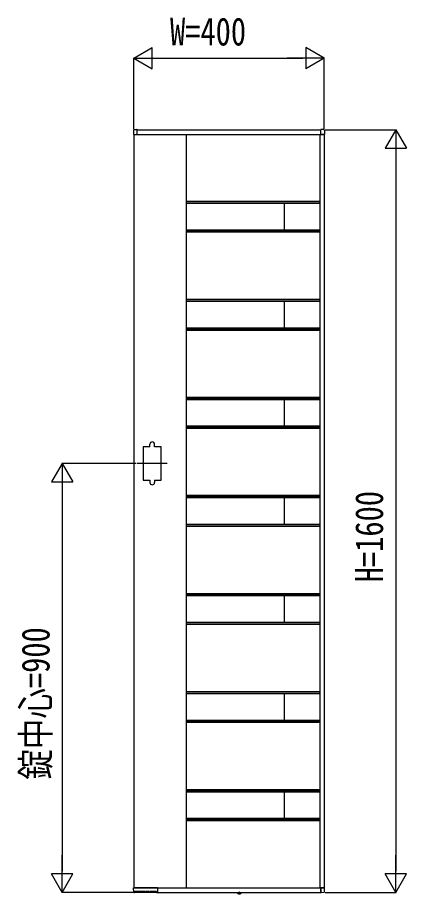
# Model space of a CAD drawing. Units: millimetres, scale not verified. Extents: x -8410 to 8410, y -5940 to 5940.
# Drawn here: x -1654 to -837, y -2354 to -515 of the extents above; entities that cross this region are included whole.
import ezdxf
from ezdxf.enums import TextEntityAlignment as Align

# ---------------------------------------------------------------- set-up
doc = ezdxf.new("R2010")
doc.units = ezdxf.units.MM
doc.header["$LTSCALE"] = 30
doc.layers.add('0-2_YKK_A1', color=4, linetype='Continuous')
doc.layers.add('0-3_YKK_D', color=6, linetype='Continuous')
doc.styles.add('ＭＳ ゴシック', font='')
doc.styles.get('ＭＳ ゴシック').set_extended_font_data('MS Gothic')

msp = doc.modelspace()

# ---------------------------------------------------------------- linework, layer by layer
at = {"layer": '0-2_YKK_A1'}
for p, q in [((-1410.46, -751.37), (-1410.46, -759.5)), ((-1409.05, -749.87), (-1403.49, -749.53)), ((-1402.96, -750), (-1016.96, -750)), ((-1402.96, -760), (-1402.96, -750)), ((-1402.96, -759.7), (-1402.96, -750.03)), ((-1016.96, -760), (-1016.96, -750)), ((-1016.96, -759.7), (-1016.96, -750.03)), ((-1010.87, -749.87), (-1016.43, -749.53)), ((-1009.46, -751.37), (-1009.46, -759.5)), ((-1409.96, -760), (-1409.96, -2340)), ((-1409.96, -760), (-1009.96, -760)), ((-1409.96, -760), (-1403.26, -760)), ((-1403.26, -760), (-1403.26, -760)), ((-1299.96, -760), (-1299.96, -2340)), ((-1018.96, -760), (-1018.96, -2340)), ((-1009.96, -760), (-1016.66, -760)), ((-1016.66, -760), (-1016.66, -760)), ((-1009.96, -760), (-1009.96, -2340)), ((-1018.96, -900.5), (-1299.96, -900.5)), ((-1018.96, -901.5), (-1299.96, -901.5)), ((-1018.96, -904.56), (-1299.96, -904.56)), ((-1018.96, -905), (-1299.96, -905)), ((-1093.96, -905), (-1093.96, -960.73)), ((-1018.96, -960.73), (-1299.96, -960.73)), ((-1018.96, -961.17), (-1299.96, -961.17)), ((-1018.96, -964.23), (-1299.96, -964.23)), ((-1018.96, -965.23), (-1299.96, -965.23)), ((-1018.96, -1106.23), (-1299.96, -1106.23)), ((-1018.96, -1107.23), (-1299.96, -1107.23)), ((-1018.96, -1110.28), (-1299.96, -1110.28)), ((-1018.96, -1110.73), (-1299.96, -1110.73)), ((-1093.96, -1110.73), (-1093.96, -1166.44)), ((-1018.96, -1166.44), (-1299.96, -1166.44)), ((-1018.96, -1166.88), (-1299.96, -1166.88)), ((-1018.96, -1169.94), (-1299.96, -1169.94)), ((-1018.96, -1170.94), (-1299.96, -1170.94)), ((-1018.96, -1311.94), (-1299.96, -1311.94)), ((-1018.96, -1312.94), (-1299.96, -1312.94)), ((-1018.96, -1315.99), (-1299.96, -1315.99)), ((-1018.96, -1316.44), (-1299.96, -1316.44)), ((-1093.96, -1316.44), (-1093.96, -1372.15)), ((-1018.96, -1372.15), (-1299.96, -1372.15)), ((-1018.96, -1372.59), (-1299.96, -1372.59)), ((-1018.96, -1375.65), (-1299.96, -1375.65)), ((-1018.96, -1376.65), (-1299.96, -1376.65)), ((-1375.96, -1415), (-1375.96, -1410)), ((-1365.96, -1415), (-1365.96, -1410)), ((-1339.46, -1450), (-1402.46, -1450)), ((-1375.96, -1485), (-1375.96, -1490)), ((-1365.96, -1485), (-1365.96, -1490)), ((-1018.96, -1517.65), (-1299.96, -1517.65)), ((-1018.96, -1518.65), (-1299.96, -1518.65)), ((-1018.96, -1521.7), (-1299.96, -1521.7)), ((-1018.96, -1522.15), (-1299.96, -1522.15)), ((-1093.96, -1522.15), (-1093.96, -1577.86)), ((-1018.96, -1577.86), (-1299.96, -1577.86)), ((-1018.96, -1578.3), (-1299.96, -1578.3)), ((-1018.96, -1581.36), (-1299.96, -1581.36)), ((-1018.96, -1582.36), (-1299.96, -1582.36)), ((-1018.96, -1723.36), (-1299.96, -1723.36)), ((-1018.96, -1724.36), (-1299.96, -1724.36)), ((-1018.96, -1727.41), (-1299.96, -1727.41)), ((-1018.96, -1727.86), (-1299.96, -1727.86)), ((-1093.96, -1727.86), (-1093.96, -1783.57)), ((-1018.96, -1783.57), (-1299.96, -1783.57)), ((-1018.96, -1784.01), (-1299.96, -1784.01)), ((-1018.96, -1787.07), (-1299.96, -1787.07)), ((-1018.96, -1788.07), (-1299.96, -1788.07)), ((-1018.96, -1929.07), (-1299.96, -1929.07)), ((-1018.96, -1930.07), (-1299.96, -1930.07)), ((-1018.96, -1933.12), (-1299.96, -1933.12)), ((-1018.96, -1933.57), (-1299.96, -1933.57)), ((-1093.96, -1933.57), (-1093.96, -1989.28)), ((-1018.96, -1989.28), (-1299.96, -1989.28)), ((-1018.96, -1989.72), (-1299.96, -1989.72)), ((-1018.96, -1992.78), (-1299.96, -1992.78)), ((-1018.96, -1993.78), (-1299.96, -1993.78)), ((-1018.96, -2134.78), (-1299.96, -2134.78)), ((-1018.96, -2135.78), (-1299.96, -2135.78)), ((-1018.96, -2138.83), (-1299.96, -2138.83)), ((-1018.96, -2139.28), (-1299.96, -2139.28)), ((-1093.96, -2139.28), (-1093.96, -2195)), ((-1018.96, -2195), (-1299.96, -2195)), ((-1018.96, -2195.44), (-1299.96, -2195.44)), ((-1018.96, -2198.5), (-1299.96, -2198.5)), ((-1018.96, -2199.5), (-1299.96, -2199.5)), ((-1409.85, -2350.03), (-1410.43, -2340.53)), ((-1409.96, -2340), (-1009.96, -2340)), ((-1360.26, -2340), (-1409.93, -2340)), ((-1408.6, -2350.5), (-1409.35, -2350.5)), ((-1408.1, -2350.01), (-1408.07, -2348.19)), ((-1408.09, -2349.5), (-1361.79, -2349.5)), ((-1387.17, -2347.9), (-1407.75, -2347.9)), ((-1386.85, -2348.19), (-1386.84, -2349.01)), ((-1385.12, -2349.01), (-1385.1, -2348.19)), ((-1378.13, -2347.9), (-1384.79, -2347.9)), ((-1377.82, -2348.19), (-1377.8, -2349.01)), ((-1376.08, -2349.01), (-1376.07, -2348.19)), ((-1362.13, -2347.9), (-1375.75, -2347.9)), ((-1365.86, -2347.9), (-1365.84, -2349.01)), ((-1361.82, -2348.19), (-1361.79, -2349.99)), ((-1360.46, -2350.48), (-1361.29, -2350.48)), ((-1359.96, -2340.3), (-1359.96, -2349.98)), ((-1359.66, -2340), (-1359.66, -2350)), ((-1359.66, -2350), (-1016.96, -2350)), ((-1192.22, -2350.5), (-1192.13, -2350)), ((-1192.22, -2350.5), (-1192.05, -2351.47)), ((-1192.22, -2350.5), (-1184.4, -2350.5)), ((-1192.13, -2350), (-1184.49, -2350)), ((-1188.31, -2354.2), (-1188.31, -2350)), ((-1184.4, -2350.5), (-1184.57, -2351.47)), ((-1184.4, -2350.5), (-1184.49, -2350)), ((-1016.96, -2350), (-1016.96, -2340)), ((-1016.96, -2340.3), (-1016.96, -2349.97)), ((-1009.96, -2340), (-1016.66, -2340)), ((-1016.66, -2340), (-1016.66, -2340)), ((-1010.87, -2350.13), (-1016.43, -2350.47)), ((-1009.46, -2348.63), (-1009.46, -2340.5))]:
    msp.add_line(p, q, dxfattribs=at)
for points in [[(-1375.96, -1415), (-1389.96, -1415), (-1389.96, -1485), (-1375.96, -1485)], [(-1365.96, -1485), (-1351.96, -1485), (-1351.96, -1415), (-1365.96, -1415)], [(-1407.75, -2347.9), (-1407.89, -2347.93), (-1407.97, -2347.98), (-1408.01, -2348.03), (-1408.04, -2348.09), (-1408.06, -2348.14), (-1408.07, -2348.19)], [(-1386.85, -2348.19), (-1386.86, -2348.15), (-1386.87, -2348.1), (-1386.89, -2348.05), (-1386.92, -2348.01), (-1386.97, -2347.96), (-1387.05, -2347.92), (-1387.17, -2347.9)], [(-1384.79, -2347.9), (-1384.92, -2347.93), (-1385, -2347.98), (-1385.05, -2348.03), (-1385.08, -2348.09), (-1385.09, -2348.14), (-1385.1, -2348.19)], [(-1377.82, -2348.19), (-1377.82, -2348.15), (-1377.83, -2348.1), (-1377.86, -2348.05), (-1377.89, -2348.01), (-1377.94, -2347.96), (-1378.01, -2347.92), (-1378.13, -2347.9)], [(-1375.75, -2347.9), (-1375.89, -2347.93), (-1375.97, -2347.98), (-1376.01, -2348.03), (-1376.04, -2348.09), (-1376.06, -2348.14), (-1376.07, -2348.19)], [(-1361.82, -2348.19), (-1361.82, -2348.15), (-1361.83, -2348.1), (-1361.86, -2348.05), (-1361.89, -2348.01), (-1361.94, -2347.96), (-1362.01, -2347.92), (-1362.13, -2347.9)], [(-1190.61, -2352.58), (-1189.46, -2350.26), (-1188.31, -2349.65)], [(-1186.01, -2352.58), (-1187.17, -2350.26), (-1188.31, -2349.65)]]:
    msp.add_lwpolyline(points, dxfattribs=at)
for centre, radius, start, end in [((-1408.96, -751.37), 1.5, 93.5, 180), ((-1403.46, -750.03), 0.5, 0, 93.5), ((-1016.46, -750.03), 0.5, 86.5, 180), ((-1010.96, -751.37), 1.5, 0, 86.5), ((-1409.96, -759.5), 0.5, 180, 270), ((-1403.26, -759.7), 0.3, 270, 0), ((-1016.66, -759.7), 0.3, 180, 270), ((-1009.96, -759.5), 0.5, 270, 0), ((-1370.96, -1410), 5, 0, 180), ((-1370.96, -1490), 5, 180, 0), ((-1409.93, -2340.5), 0.5, 90, 183.5), ((-1409.35, -2350), 0.5, 183.5, 269.21081), ((-1408.6, -2350), 0.5, 269.18971, 359), ((-1386.34, -2349), 0.5, 181, 270), ((-1385.62, -2349), 0.5, 270, 359), ((-1377.3, -2349), 0.5, 181, 270), ((-1376.58, -2349), 0.5, 270, 359), ((-1365.34, -2349), 0.5, 181, 270), ((-1361.29, -2349.98), 0.5, 181.0014, 270.00152), ((-1360.46, -2349.98), 0.5, 270, 0), ((-1360.26, -2340.3), 0.3, 0, 90), ((-1191.16, -2351.32), 0.9, 190, 239.36409), ((-1188.31, -2346.5), 6.5, 239.36409, 300.63591), ((-1185.46, -2351.32), 0.9, 300.63591, 350), ((-1016.66, -2340.3), 0.3, 90, 180), ((-1016.46, -2349.97), 0.5, 180, 273.5), ((-1010.96, -2348.63), 1.5, 273.5, 0), ((-1009.96, -2340.5), 0.5, 0, 90)]:
    msp.add_arc(centre, radius, start, end, dxfattribs=at)
at = {"layer": '0-3_YKK_D'}
for p, q in [((-1409.96, -600), (-1370.99, -577.5)), ((-1370.99, -622.5), (-1370.99, -577.5)), ((-1009.96, -600), (-1048.93, -577.5)), ((-1048.93, -577.5), (-1048.93, -622.5)), ((-1409.96, -748), (-1409.96, -599)), ((-1409.96, -600), (-1370.99, -622.5)), ((-1409.96, -600), (-1332.02, -600)), ((-1364.96, -600), (-1054.96, -600)), ((-1009.96, -600), (-1087.9, -600)), ((-1009.96, -600), (-1048.93, -622.5)), ((-1009.96, -748), (-1009.96, -599)), ((-1007.96, -750), (-858.96, -750)), ((-859.96, -750), (-882.46, -788.97)), ((-859.96, -750), (-837.46, -788.97)), ((-859.96, -750), (-859.96, -827.94)), ((-882.46, -788.97), (-837.46, -788.97)), ((-859.96, -795), (-859.96, -2305)), ((-1559.96, -1450), (-1582.46, -1488.97)), ((-1404.46, -1450), (-1560.96, -1450)), ((-1559.96, -1450), (-1537.46, -1488.97)), ((-1559.96, -1450), (-1559.96, -1527.94)), ((-1582.46, -1488.97), (-1537.46, -1488.97)), ((-1559.96, -1495), (-1559.96, -2305)), ((-1559.96, -2350), (-1559.96, -2272.06)), ((-859.96, -2350), (-859.96, -2272.06)), ((-1559.96, -2350), (-1582.46, -2311.03)), ((-1537.46, -2311.03), (-1582.46, -2311.03)), ((-1559.96, -2350), (-1537.46, -2311.03)), ((-859.96, -2350), (-882.46, -2311.03)), ((-837.46, -2311.03), (-882.46, -2311.03)), ((-859.96, -2350), (-837.46, -2311.03)), ((-1411.96, -2350), (-1560.96, -2350)), ((-1007.96, -2350), (-858.96, -2350))]:
    msp.add_line(p, q, dxfattribs=at)

# ---------------------------------------------------------------- texts
at = {"layer": '0-3_YKK_D', "style": 'ＭＳ ゴシック', "width": 0.8}
msp.add_text('W=400', height=58.65, dxfattribs=at).set_placement((-1333.69, -591), align=Align.BOTTOM_LEFT)
for s, p in [('H=1600', (-868.96, -1699.33)), ('錠中心=900', (-1568.96, -2113.33))]:
    msp.add_text(s, height=58.65, rotation=90, dxfattribs=at).set_placement(p, align=Align.BOTTOM_LEFT)

doc.saveas('drawing.dxf')
